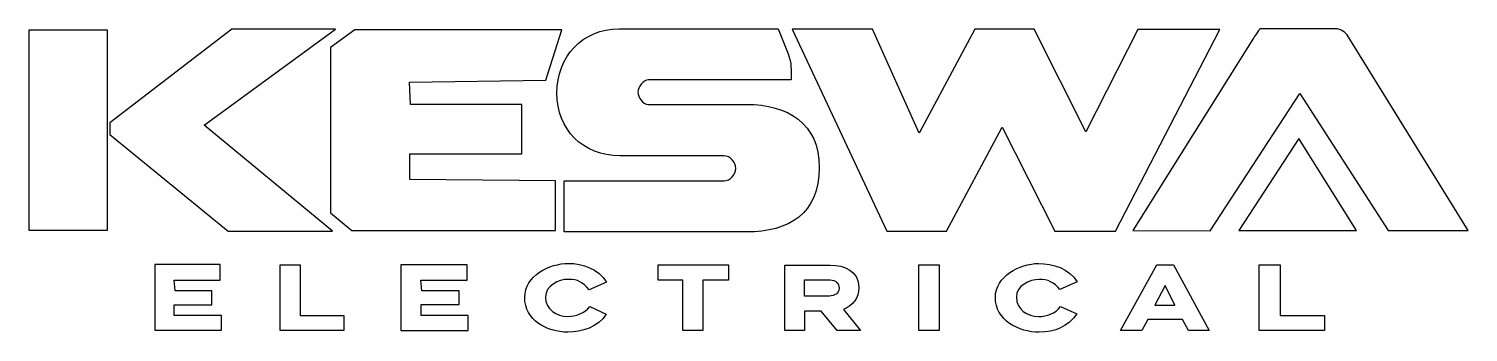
# Model space of a CAD drawing. Extents: x 171 to 2079, y 143 to 546.
import ezdxf

# ---------------------------------------------------------------- set-up
doc = ezdxf.new("R2010")
doc.units = 0
for name, color, linetype, true_color in [('01_K_VERTICAL_STEM', 7, 'Continuous', 0x252a2d), ('02_K_DIAGONAL_CHEVRON', 7, 'Continuous', 0x252a2d), ('03_E_SLANTED_BLOCK', 7, 'Continuous', 0x252a2d), ('04_S_CURVED_GLYPH', 7, 'Continuous', 0x252a2d), ('05_W_DOUBLE_APEX', 7, 'Continuous', 0x252a2d), ('06_A_ROUNDED_ARCH', 7, 'Continuous', 0x252a2d), ('07_A_DELTA_TRIANGLE', 7, 'Continuous', 0x0043c2), ('08_SUB_E_1', 7, 'Continuous', 0x0043c2), ('09_SUB_L_2', 7, 'Continuous', 0x0043c2), ('10_SUB_E_3', 7, 'Continuous', 0x0043c2), ('11_SUB_C_4', 7, 'Continuous', 0x0043c2), ('12_SUB_T_5', 7, 'Continuous', 0x0043c2), ('13_SUB_R_6', 7, 'Continuous', 0x0043c2), ('14_SUB_I_7', 7, 'Continuous', 0x0043c2), ('15_SUB_C_8', 7, 'Continuous', 0x0043c2), ('16_SUB_A_9', 7, 'Continuous', 0x0043c2), ('17_SUB_L_10', 7, 'Continuous', 0x0043c2)]:
    doc.layers.add(name, color=color, linetype=linetype, true_color=true_color)

msp = doc.modelspace()

# ---------------------------------------------------------------- linework, layer by layer
at = {"layer": '01_K_VERTICAL_STEM'}
for p, q in [((171.12, 543.88), (171.12, 278.38)), ((275.62, 543.88), (171.12, 543.88)), ((275.62, 278.38), (275.62, 543.88)), ((171.12, 278.38), (275.62, 278.38))]:
    msp.add_line(p, q, dxfattribs=at)
at = {"layer": '02_K_DIAGONAL_CHEVRON'}
for p, q in [((440.25, 545), (278.62, 420.75)), ((403.75, 417.75), (577.5, 545)), ((577.5, 545), (440.25, 545)), ((278.62, 420.75), (278.62, 405.25)), ((278.62, 405.25), (435.25, 277.38)), ((573.75, 277.38), (403.75, 417.75)), ((435.25, 277.38), (573.75, 277.38))]:
    msp.add_line(p, q, dxfattribs=at)
at = {"layer": '03_E_SLANTED_BLOCK'}
for p, q in [((603.25, 544), (571, 520.75)), ((877.5, 544), (603.25, 544)), ((856.5, 477.25), (877.5, 544)), ((571, 520.75), (571, 301.5)), ((675.75, 474.75), (856.5, 477.25)), ((677.25, 445), (675.75, 474.75)), ((824.62, 445), (677.25, 445)), ((824.62, 379.88), (824.62, 445)), ((676, 345.5), (676, 379.88)), ((676, 379.88), (824.62, 379.88)), ((869.12, 344), (676, 345.5)), ((869.12, 277.88), (869.12, 344)), ((571, 301.5), (599.25, 277.88)), ((599.25, 277.88), (869.12, 277.88))]:
    msp.add_line(p, q, dxfattribs=at)
at = {"layer": '04_S_CURVED_GLYPH'}
for p, q in [((953.5, 545.613), (1164.43, 545.508)), ((1164.43, 545.508), (1177.647, 512.481)), ((1181.5, 477.756), (992.319, 477.777)), ((992.209, 445.337), (1122.5, 445.308)), ((1092.5, 377.051), (954.5, 377.059)), ((880.81, 276.177), (880.82, 343.991)), ((880.82, 343.991), (1092.5, 344.054)), ((1122.5, 276.156), (880.81, 276.177))]:
    msp.add_line(p, q, dxfattribs=at)
for points in [[(871.051, 460.5), (871.051, 508.184), (904.958, 545.613), (953.5, 545.613)], [(1177.647, 512.481), (1182.418, 499.363), (1181.5, 492.046), (1181.5, 477.756)], [(992.319, 477.777), (985.113, 477.777), (978.573, 468.451), (978.573, 461.5)], [(954.5, 377.059), (905.887, 377.059), (871.051, 411.91), (871.051, 460.5)], [(978.573, 461.5), (978.573, 454.525), (984.862, 445.337), (992.209, 445.337)], [(1122.5, 445.308), (1176.777, 445.308), (1218.878, 420.636), (1218.878, 361.5)], [(1108.067, 360.5), (1108.067, 368.929), (1101.046, 377.051), (1092.5, 377.051)], [(1092.5, 344.054), (1101.016, 344.054), (1108.067, 352.076), (1108.067, 360.5)], [(1218.878, 361.5), (1218.878, 300.524), (1178.815, 276.156), (1122.5, 276.156)]]:
    msp.add_open_spline(points, degree=3, dxfattribs=at)
at = {"layer": '05_W_DOUBLE_APEX'}
for p, q in [((1183, 544.88), (1308.25, 277.25)), ((1289.5, 544.88), (1183, 544.88)), ((1351.25, 407), (1289.5, 544.88)), ((1425.25, 545), (1351.25, 407)), ((1503.5, 545), (1425.25, 545)), ((1572.25, 409), (1503.5, 545)), ((1641.25, 544.75), (1572.25, 409)), ((1611.5, 277.25), (1749.75, 544.75)), ((1749.75, 544.75), (1641.25, 544.75)), ((1387.5, 277.25), (1461.25, 415.25)), ((1461.25, 415.25), (1531.25, 277.25)), ((1308.25, 277.25), (1387.5, 277.25)), ((1531.25, 277.25), (1611.5, 277.25))]:
    msp.add_line(p, q, dxfattribs=at)
at = {"layer": '06_A_ROUNDED_ARCH'}
for p, q in [((1903.5, 545.561), (1803.5, 545.491)), ((2079.017, 278.154), (1919.977, 535.57)), ((1793.519, 531.779), (1634.281, 277.971)), ((1736.958, 277.837), (1855.83, 459.59)), ((1855.83, 459.59), (1973.032, 277.942)), ((1634.281, 277.971), (1736.958, 277.837)), ((1973.032, 277.942), (2079.017, 278.154))]:
    msp.add_line(p, q, dxfattribs=at)
for points in [[(1803.5, 545.491), (1801.343, 544.341), (1795.09, 534.136), (1793.519, 531.779)], [(1919.977, 535.57), (1916.79, 540.883), (1909.756, 545.561), (1903.5, 545.561)]]:
    msp.add_open_spline(points, degree=3, dxfattribs=at)
at = {"layer": '07_A_DELTA_TRIANGLE'}
for p, q in [((1854.5, 400), (1775, 278.25)), ((1930.75, 278.25), (1854.5, 400)), ((1775, 278.25), (1930.75, 278.25))]:
    msp.add_line(p, q, dxfattribs=at)
at = {"layer": '08_SUB_E_1'}
for p, q in [((338.12, 232.88), (338.12, 145.88)), ((425, 232.88), (338.12, 232.88)), ((425, 212), (425, 232.88)), ((365.25, 198), (363.75, 212)), ((363.75, 212), (425, 212)), ((413.62, 198), (365.25, 198)), ((413.62, 179.38), (413.62, 198)), ((364, 165.25), (364, 179.38)), ((364, 179.38), (413.62, 179.38)), ((426.62, 165.25), (364, 165.25)), ((426.62, 145.88), (426.62, 165.25)), ((338.12, 145.88), (426.62, 145.88))]:
    msp.add_line(p, q, dxfattribs=at)
at = {"layer": '09_SUB_L_2'}
for p, q in [((504.1, 232.5), (530.75, 232.5)), ((504.1, 145.38), (504.1, 232.5)), ((530.75, 232.5), (530.75, 165.25)), ((530.75, 165.25), (588.5, 165.25)), ((588.5, 165.25), (588.5, 145.38)), ((588.5, 145.38), (504.1, 145.38))]:
    msp.add_line(p, q, dxfattribs=at)
at = {"layer": '10_SUB_E_3'}
for p, q in [((664.12, 232.38), (664.12, 145.38)), ((752, 232.38), (664.12, 232.38)), ((752, 212), (752, 232.38)), ((692.25, 198), (690.75, 212)), ((690.75, 212), (752, 212)), ((741.62, 198), (692.25, 198)), ((741.62, 179.88), (741.62, 198)), ((691, 165.25), (691, 179.88)), ((691, 179.88), (741.62, 179.88)), ((753.62, 165.25), (691, 165.25)), ((753.62, 145.38), (753.62, 165.25)), ((664.12, 145.38), (753.62, 145.38))]:
    msp.add_line(p, q, dxfattribs=at)
at = {"layer": '11_SUB_C_4'}
for p, q in [((936.707, 209.7), (913.744, 199.508)), ((914.593, 177.227), (936.549, 167.102))]:
    msp.add_line(p, q, dxfattribs=at)
for points in [[(828.489, 189.5), (828.489, 218.172), (861.266, 234.419), (886.5, 234.419)], [(886.5, 234.419), (904.912, 234.419), (926.016, 227.482), (936.707, 209.7)], [(886.5, 213.283), (873.062, 213.283), (855.901, 204.749), (855.901, 189.5)], [(913.744, 199.508), (905.782, 209.461), (898.569, 213.283), (886.5, 213.283)], [(885.5, 143.197), (858.088, 143.197), (828.489, 158.898), (828.489, 189.5)], [(855.901, 189.5), (855.901, 173.615), (870.869, 164.046), (885.5, 164.046)], [(885.5, 164.046), (895.768, 164.046), (908.273, 168.59), (914.593, 177.227)], [(936.549, 167.102), (925.529, 149.702), (904.039, 143.197), (885.5, 143.197)]]:
    msp.add_open_spline(points, degree=3, dxfattribs=at)
at = {"layer": '12_SUB_T_5'}
for p, q in [((1005.25, 232.5), (1098.5, 232.5)), ((1005.25, 212), (1005.25, 232.5)), ((1098.5, 232.5), (1098.5, 212)), ((1038, 212), (1005.25, 212)), ((1038, 145.38), (1038, 212)), ((1098.5, 212), (1064.62, 212)), ((1064.62, 212), (1064.62, 145.38)), ((1064.62, 145.38), (1038, 145.38))]:
    msp.add_line(p, q, dxfattribs=at)
at = {"layer": '13_SUB_R_6'}
for p, q in [((1173.334, 232.167), (1233.5, 232.146)), ((1173.352, 145.283), (1173.334, 232.167)), ((1199.174, 212.424), (1233.5, 212.521)), ((1199.43, 190.93), (1199.174, 212.424)), ((1232.5, 191.099), (1199.43, 190.93)), ((1250.804, 173.35), (1273.71, 145.351)), ((1221.217, 171.205), (1199.192, 171.084)), ((1199.192, 171.084), (1199.336, 145.389)), ((1242.397, 145.325), (1221.217, 171.205)), ((1199.336, 145.389), (1173.352, 145.283)), ((1273.71, 145.351), (1242.397, 145.325))]:
    msp.add_line(p, q, dxfattribs=at)
for points in [[(1233.5, 232.146), (1252.312, 232.146), (1271.337, 224.155), (1271.337, 202.5)], [(1233.5, 212.521), (1240.355, 212.521), (1245.19, 208.494), (1245.19, 201.5)], [(1245.19, 201.5), (1245.19, 194.549), (1238.709, 191.099), (1232.5, 191.099)], [(1271.337, 202.5), (1271.337, 188.194), (1264.049, 178.947), (1250.804, 173.35)]]:
    msp.add_open_spline(points, degree=3, dxfattribs=at)
at = {"layer": '14_SUB_I_7'}
for p, q in [((1351, 232.5), (1377.62, 232.5)), ((1351, 145.38), (1351, 232.5)), ((1377.62, 232.5), (1377.62, 145.38)), ((1377.62, 145.38), (1351, 145.38))]:
    msp.add_line(p, q, dxfattribs=at)
at = {"layer": '15_SUB_C_8'}
for p, q in [((1560.761, 209.799), (1537.836, 199.694)), ((1538.72, 177.382), (1560.181, 167.656))]:
    msp.add_line(p, q, dxfattribs=at)
for points in [[(1452.24, 189.5), (1452.24, 217.271), (1484.86, 234.333), (1509.5, 234.333)], [(1509.5, 234.333), (1528.552, 234.333), (1549.935, 227.805), (1560.761, 209.799)], [(1510.5, 213.247), (1497.081, 213.247), (1480.08, 204.733), (1480.08, 189.5)], [(1537.836, 199.694), (1529.984, 209.509), (1521.813, 213.247), (1510.5, 213.247)], [(1510.5, 143.153), (1483.344, 143.153), (1452.24, 158.883), (1452.24, 189.5)], [(1480.08, 189.5), (1480.08, 173.696), (1494.839, 164.035), (1509.5, 164.035)], [(1509.5, 164.035), (1520.369, 164.035), (1531.547, 167.58), (1538.72, 177.382)], [(1560.181, 167.656), (1549.312, 150.496), (1530.669, 143.153), (1510.5, 143.153)]]:
    msp.add_open_spline(points, degree=3, dxfattribs=at)
at = {"layer": '16_SUB_A_9'}
for p, q in [((1618, 145.3), (1666.5, 232.5)), ((1666.5, 232.5), (1688.5, 232.5)), ((1688.5, 232.5), (1735.75, 145.3)), ((1677.5, 205.25), (1663.75, 179)), ((1690, 179), (1677.5, 205.25)), ((1663.75, 179), (1690, 179)), ((1654.25, 160.25), (1646.5, 145.3)), ((1700.5, 160.25), (1654.25, 160.25)), ((1708.25, 145.3), (1700.5, 160.25)), ((1646.5, 145.3), (1618, 145.3)), ((1735.75, 145.3), (1708.25, 145.3))]:
    msp.add_line(p, q, dxfattribs=at)
at = {"layer": '17_SUB_L_10'}
for p, q in [((1802, 232.5), (1829.75, 232.5)), ((1802, 145.38), (1802, 232.5)), ((1829.75, 232.5), (1829.75, 165.25)), ((1829.75, 165.25), (1888.5, 165.25)), ((1888.5, 165.25), (1888.5, 145.38)), ((1888.5, 145.38), (1802, 145.38))]:
    msp.add_line(p, q, dxfattribs=at)

doc.saveas('drawing.dxf')
